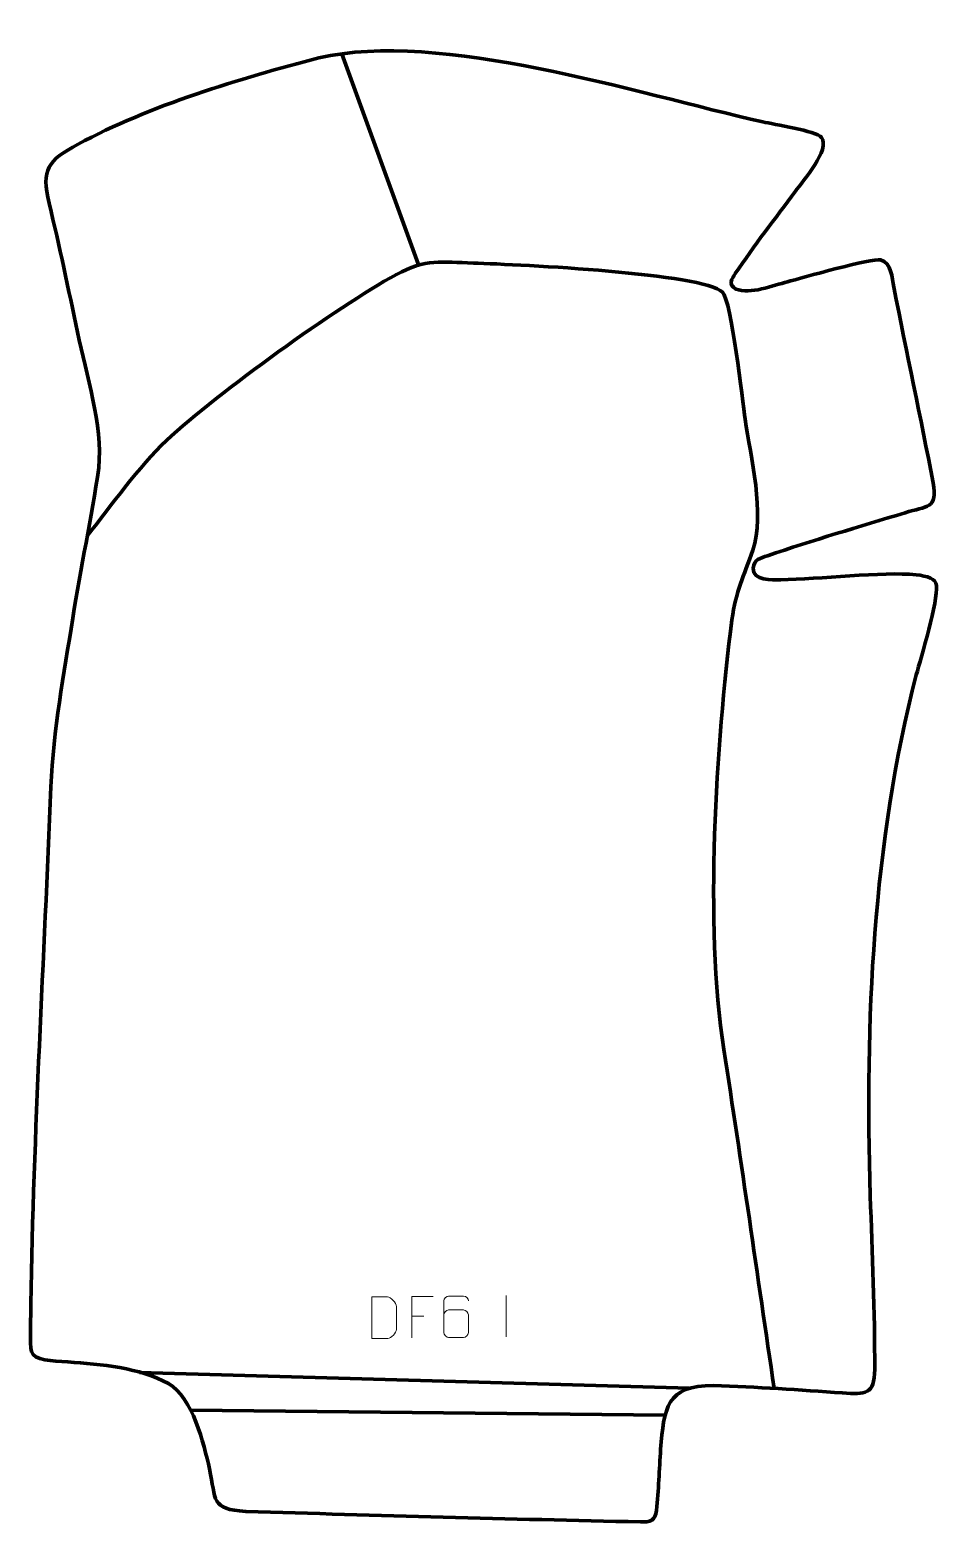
# Model space of a CAD drawing. Header units: millimetres. Extents: x -272 to 274, y -452 to 445.
import ezdxf

# ---------------------------------------------------------------- set-up
doc = ezdxf.new("R2010")
doc.units = ezdxf.units.MM
doc.header["$MEASUREMENT"] = 0
doc.layers.add('layer 2', color=7, linetype='Continuous')
doc.layers.add('layer 3', color=7, linetype='Continuous')

msp = doc.modelspace()

# ---------------------------------------------------------------- linework, layer by layer
at = {"layer": 'layer 2', "color": 142, "lineweight": 158}
for points in [[(-38.9431, 304.6367), (-38.9431, 304.6367), (-84.8017, 431.0332), (-84.8017, 431.0332)], [(-206.5518, -362.4087), (-206.5518, -362.4087), (124.3856, -371.7905), (124.3856, -371.7905)], [(-175.767, -384.9479), (-175.767, -384.9479), (109.6585, -388.0773), (109.6585, -388.0773)]]:
    msp.add_open_spline(points, degree=3, dxfattribs=at)
msp.add_open_spline([(-237.8605, 141.2501), (-223.1681, 159.6046), (-207.0906, 182.414), (-190.2939, 198.4288), (-190.2939, 198.4288), (-158.8016, 227.3503), (-88.6253, 278.1817), (-52.0091, 298.2293), (-52.0091, 298.2293), (-34.3661, 307.7349), (-24.8483, 305.7827), (-5.6301, 305.117), (-5.6301, 305.117), (22.838, 304.1312), (132.5456, 299.0024), (144.2403, 287.5382), (144.2403, 287.5382), (149.5393, 282.3436), (156.1855, 222.216), (157.764, 211.145), (157.764, 211.145), (161.1805, 188.8775), (169.7964, 153.7124), (162.4478, 132.4697), (162.4478, 132.4697), (156.9531, 116.5861), (152.3649, 107.9189), (149.817, 90.5341), (149.817, 90.5341), (140.3252, 15.3752), (133.2676, -92.4782), (144.9709, -168.0124), (144.9709, -168.0124), (155.56, -235.8494), (165.2209, -303.9322), (175.2598, -371.8606)], degree=3, knots=[0, 0, 0, 0, 0.1, 0.1, 0.1, 0.1, 0.2, 0.2, 0.2, 0.2, 0.3, 0.3, 0.3, 0.3, 0.4, 0.4, 0.4, 0.4, 0.5, 0.5, 0.5, 0.5, 0.6, 0.6, 0.6, 0.6, 0.7, 0.7, 0.7, 0.7, 0.8, 0.8, 0.8, 0.8, 1, 1, 1, 1], dxfattribs=at)
at = {"layer": 'layer 3', "color": 242, "lineweight": 158}
msp.add_open_spline([(-231.0041, 182.0033), (-228.6608, 208.2087), (-238.4577, 237.7539), (-243.8539, 263.5136), (-243.8539, 263.5136), (-249.2999, 289.5236), (-254.6158, 315.2183), (-260.9048, 341.0582), (-260.9048, 341.0582), (-265.8281, 361.6313), (-261.749, 366.6889), (-243.3914, 376.6423), (-243.3914, 376.6423), (-201.0121, 399.6206), (-144.9961, 416.5532), (-98.665, 428.5388), (-98.665, 428.5388), (-25.4937, 445.4106), (91.4496, 407.5746), (168.442, 389.9757), (168.442, 389.9757), (174.4906, 388.8177), (200.708, 384.4618), (203.6745, 380.7443), (203.6745, 380.7443), (209.4109, 373.5556), (192.4658, 354.4062), (188.0209, 348.287), (188.0209, 348.287), (176.0449, 332.0108), (163.0173, 315.5064), (151.8819, 298.74), (151.8819, 298.74), (149.7902, 295.5906), (147.3555, 292.137), (152.2961, 289.4964), (152.2961, 289.4964), (160.6898, 286.0496), (174.5562, 291.5719), (183.2655, 293.8795), (183.2655, 293.8795), (191.3487, 296.0437), (234.6751, 308.2957), (239.3002, 307.063), (239.3002, 307.063), (245.8039, 305.3297), (246.174, 296.0897), (247.2488, 290.5706), (247.2488, 290.5706), (254.9437, 251.3204), (263.3317, 212.2097), (270.8831, 172.9317), (270.8831, 172.9317), (273.9036, 157.221), (267.0144, 158.8604), (253.9976, 154.885), (253.9976, 154.885), (226.5158, 146.4925), (198.3094, 138.3918), (171.2483, 129.0031), (171.2483, 129.0031), (167.078, 127.5563), (162.9931, 126.9275), (162.6884, 121.5681), (162.6884, 121.5681), (162.243, 113.7362), (174.0899, 114.468), (179.326, 114.5415), (179.326, 114.5415), (202.0143, 114.8913), (240.2965, 119.6127), (260.6608, 117.5624), (260.6608, 117.5624), (267.4299, 116.8808), (272.601, 115.0459), (272.9599, 111.0437), (272.9599, 111.0437), (273.7931, 101.7553), (263.795, 68.1367), (260.7334, 57.3069), (260.7334, 57.3069), (234.3841, -44.7497), (229.9262, -150.9365), (233.0828, -256.0351), (233.0828, -256.0351), (234.1456, -290.5824), (235.9072, -325.916), (235.725, -360.4174), (235.725, -360.4174), (235.644, -375.74), (230.2426, -375.5899), (216.271, -374.5903), (216.271, -374.5903), (190.6769, -372.7923), (164.4668, -370.9275), (138.8419, -370.2317), (138.8419, -370.2317), (110.3623, -369.7418), (108.9642, -384.0549), (106.9534, -408.4829), (106.9534, -408.4829), (106.0493, -420.6078), (105.8729, -433.2703), (104.4704, -445.2925), (104.4704, -445.2925), (103.7523, -451.4477), (100.8541, -452.3483), (94.7854, -452.2163), (94.7854, -452.2163), (15.7453, -450.4896), (-63.5512, -448.351), (-142.5729, -445.8802), (-142.5729, -445.8802), (-163.8503, -444.7317), (-160.4358, -438.8671), (-164.395, -420.3485), (-164.395, -420.3485), (-167.9173, -404.9202), (-174.5279, -377.3443), (-189.1251, -369.034), (-189.1251, -369.034), (-206.1834, -359.3227), (-229.7949, -357.4297), (-249.6273, -355.9392), (-249.6273, -355.9392), (-259.0925, -355.2279), (-269.9836, -355.2821), (-271.5463, -349.6933), (-271.5463, -349.6933), (-272.4872, -346.3285), (-271.923, -326.0348), (-271.8483, -321.0702), (-271.8483, -321.0702), (-270.2981, -217.9127), (-263.8693, -113.3424), (-259.7832, -10.0105), (-259.7832, -10.0105), (-258.4869, 24.5007), (-251.9731, 57.3776), (-246.6708, 91.4976), (-246.6708, 91.4976), (-241.9629, 121.7917), (-235.3142, 151.7627), (-231.0041, 182.0033)], degree=3, knots=[0, 0, 0, 0, 0.02702703, 0.02702703, 0.02702703, 0.02702703, 0.05405405, 0.05405405, 0.05405405, 0.05405405, 0.08108108, 0.08108108, 0.08108108, 0.08108108, 0.10810811, 0.10810811, 0.10810811, 0.10810811, 0.13513514, 0.13513514, 0.13513514, 0.13513514, 0.16216216, 0.16216216, 0.16216216, 0.16216216, 0.18918919, 0.18918919, 0.18918919, 0.18918919, 0.21621622, 0.21621622, 0.21621622, 0.21621622, 0.24324324, 0.24324324, 0.24324324, 0.24324324, 0.27027027, 0.27027027, 0.27027027, 0.27027027, 0.2972973, 0.2972973, 0.2972973, 0.2972973, 0.32432432, 0.32432432, 0.32432432, 0.32432432, 0.35135135, 0.35135135, 0.35135135, 0.35135135, 0.37837838, 0.37837838, 0.37837838, 0.37837838, 0.40540541, 0.40540541, 0.40540541, 0.40540541, 0.43243243, 0.43243243, 0.43243243, 0.43243243, 0.45945946, 0.45945946, 0.45945946, 0.45945946, 0.48648649, 0.48648649, 0.48648649, 0.48648649, 0.51351351, 0.51351351, 0.51351351, 0.51351351, 0.54054054, 0.54054054, 0.54054054, 0.54054054, 0.56756757, 0.56756757, 0.56756757, 0.56756757, 0.59459459, 0.59459459, 0.59459459, 0.59459459, 0.62162162, 0.62162162, 0.62162162, 0.62162162, 0.64864865, 0.64864865, 0.64864865, 0.64864865, 0.67567568, 0.67567568, 0.67567568, 0.67567568, 0.7027027, 0.7027027, 0.7027027, 0.7027027, 0.72972973, 0.72972973, 0.72972973, 0.72972973, 0.75675676, 0.75675676, 0.75675676, 0.75675676, 0.78378378, 0.78378378, 0.78378378, 0.78378378, 0.81081081, 0.81081081, 0.81081081, 0.81081081, 0.83783784, 0.83783784, 0.83783784, 0.83783784, 0.86486486, 0.86486486, 0.86486486, 0.86486486, 0.89189189, 0.89189189, 0.89189189, 0.89189189, 0.91891892, 0.91891892, 0.91891892, 0.91891892, 0.94594595, 0.94594595, 0.94594595, 0.94594595, 1, 1, 1, 1], dxfattribs=at)
at = {"layer": 'layer 3', "color": 250, "lineweight": 9}
for points, knots in [([(-66.7529, -341.7793), (-64.4211, -341.7789), (-59.4709, -341.8029), (-57.1394, -341.8032), (-57.1394, -341.8032), (-55.2144, -341.9086), (-51.8958, -338.367), (-51.907, -336.3497), (-51.907, -336.3497), (-51.9074, -330.5796), (-51.9074, -328.4099), (-51.907, -322.6406), (-51.907, -322.6406), (-51.9113, -320.5025), (-55.2858, -316.8424), (-57.4382, -316.8559), (-57.4382, -316.8559), (-59.7639, -316.8559), (-64.4882, -316.8559), (-66.8143, -316.8559), (-66.8143, -316.8559), (-66.8139, -322.6028), (-66.7526, -336.032), (-66.7529, -341.7793)], [0, 0, 0, 0, 0.14285714, 0.14285714, 0.14285714, 0.14285714, 0.28571429, 0.28571429, 0.28571429, 0.28571429, 0.42857143, 0.42857143, 0.42857143, 0.42857143, 0.57142857, 0.57142857, 0.57142857, 0.57142857, 0.71428571, 0.71428571, 0.71428571, 0.71428571, 1, 1, 1, 1]), ([(-29.7894, -316.5093), (-29.7894, -316.5093), (-42.6634, -316.5093), (-42.6634, -316.5093), (-42.6634, -316.5093), (-42.6634, -316.5093), (-42.6634, -341.4629), (-42.6634, -341.4629)], [0, 0, 0, 0, 0.33333333, 0.33333333, 0.33333333, 0.33333333, 1, 1, 1, 1]), ([(-8.6533, -319.2717), (-8.6774, -317.9322), (-10.0336, -316.279), (-11.6055, -316.3133), (-11.6055, -316.3133), (-14.5903, -316.3136), (-17.5755, -316.3136), (-20.5609, -316.3133), (-20.5609, -316.3133), (-21.78, -316.2984), (-23.5082, -317.736), (-23.5132, -319.2717), (-23.5132, -319.2717), (-23.5129, -325.6322), (-23.5129, -331.993), (-23.5132, -338.3537), (-23.5132, -338.3537), (-23.5085, -339.5166), (-21.78, -341.2877), (-20.5609, -341.3121), (-20.5609, -341.3121), (-17.5755, -341.3118), (-14.5903, -341.3118), (-11.6055, -341.3121), (-11.6055, -341.3121), (-10.3274, -341.2683), (-8.6577, -339.6538), (-8.6533, -338.3537), (-8.6533, -338.3537), (-8.6533, -334.7704), (-8.6533, -331.1873), (-8.6533, -327.6046), (-8.6533, -327.6046), (-8.6918, -326.1264), (-10.2745, -324.6935), (-11.6055, -324.6955), (-11.6055, -324.6955), (-14.5903, -324.6952), (-17.5755, -324.6952), (-20.5609, -324.6955), (-20.5609, -324.6955), (-21.8904, -324.6905), (-23.5334, -326.1978), (-23.4917, -327.6263)], [0, 0, 0, 0, 0.08333333, 0.08333333, 0.08333333, 0.08333333, 0.16666667, 0.16666667, 0.16666667, 0.16666667, 0.25, 0.25, 0.25, 0.25, 0.33333333, 0.33333333, 0.33333333, 0.33333333, 0.41666667, 0.41666667, 0.41666667, 0.41666667, 0.5, 0.5, 0.5, 0.5, 0.58333333, 0.58333333, 0.58333333, 0.58333333, 0.66666667, 0.66666667, 0.66666667, 0.66666667, 0.75, 0.75, 0.75, 0.75, 0.83333333, 0.83333333, 0.83333333, 0.83333333, 1, 1, 1, 1])]:
    msp.add_open_spline(points, degree=3, knots=knots, dxfattribs=at)
for points in [[(13.9731, -315.9019), (13.9731, -315.9019), (13.9731, -340.876), (13.9731, -340.876)], [(-42.6634, -328.389), (-42.6634, -328.389), (-35.4953, -328.389), (-35.4953, -328.389)]]:
    msp.add_open_spline(points, degree=3, dxfattribs=at)

doc.saveas('drawing.dxf')
